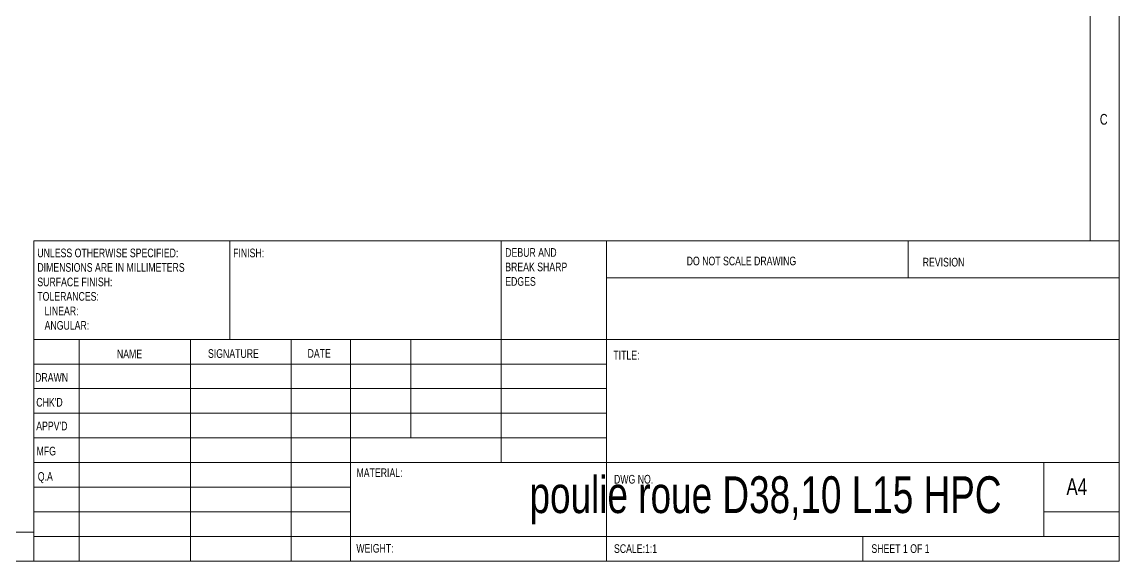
# Model space of a CAD drawing. Header units: millimetres. Extents: x 5 to 292, y 5 to 205.
# Drawn here: x 102.7 to 292, y 5 to 98 of the extents above; entities that cross this region are included whole.
import ezdxf

# ---------------------------------------------------------------- set-up
doc = ezdxf.new("R2010")
doc.units = ezdxf.units.MM
doc.styles.add('SLDTEXTSTYLE0', font='TXT', dxfattribs={"width": 0.75})

# ---------------------------------------------------------------- blocks, each defined once
blk = doc.blocks.new('SW_NOTE_0')
at = {"color": 0, "linetype": 'Continuous', "lineweight": 0, "char_height": 1.5, "attachment_point": 1, "style": 'SLDTEXTSTYLE0'}
for s, insert in [('UNLESS OTHERWISE SPECIFIED:', (0, 1.93)), ('DIMENSIONS ARE IN MILLIMETERS', (0, -0.57)), ('SURFACE FINISH:', (0, -3.07)), ('TOLERANCES:', (0, -5.57)), ('   LINEAR:', (0, -8.07)), ('   ANGULAR:', (0, -10.57))]:
    blk.add_mtext(s, dxfattribs=dict(at, insert=insert))
blk = doc.blocks.new('SW_NOTE_1')
at = {"color": 0, "linetype": 'Continuous', "lineweight": 0, "char_height": 1.5, "attachment_point": 1, "style": 'SLDTEXTSTYLE0'}
for s, insert in [('DEBUR AND ', (0, 1.93)), ('BREAK SHARP ', (0, -0.57)), ('EDGES', (0, -3.07))]:
    blk.add_mtext(s, dxfattribs=dict(at, insert=insert))

msp = doc.modelspace()

# ---------------------------------------------------------------- linework, layer by layer
at = {"color": 7, "linetype": 'Continuous', "lineweight": 0}
for p, q in [((292, 77.25), (292, 205)), ((287, 60.25), (287, 200)), ((292, 5), (292, 77.25)), ((104.8, 60.25), (292, 60.25)), ((104.8, 60.25), (104.8, 5)), ((138.6, 43.25), (138.6, 60.25)), ((185.4, 60.25), (185.4, 22)), ((203.6, 60.25), (203.6, 5)), ((255.6, 53.88), (255.6, 60.25)), ((292, 53.88), (203.6, 53.88)), ((292, 43.25), (104.8, 43.25)), ((112.6, 43.25), (112.6, 5)), ((131.79, 43.25), (131.79, 5)), ((149.2, 43.25), (149.2, 5)), ((159.4, 5), (159.4, 43.25)), ((169.8, 26.25), (169.8, 43.25)), ((203.6, 39), (104.8, 39)), ((203.6, 34.75), (104.8, 34.75)), ((203.6, 30.5), (104.8, 30.5)), ((203.6, 26.25), (104.8, 26.25)), ((159.4, 22), (104.8, 22)), ((159.4, 22), (292, 22)), ((279, 9.25), (279, 22)), ((159.4, 17.75), (104.8, 17.75)), ((159.4, 13.5), (104.8, 13.5)), ((292, 13.5), (279, 13.5)), ((10, 10), (104.8, 10)), ((104.8, 9.25), (292, 9.25)), ((247.8, 5), (247.8, 9.25)), ((5, 5), (292, 5))]:
    msp.add_line(p, q, dxfattribs=at)

# ---------------------------------------------------------------- block references
for name, p in [('SW_NOTE_0', (105.39, 56.99)), ('SW_NOTE_1', (186.11, 57.07))]:
    msp.add_blockref(name, p, dxfattribs=at)

# ---------------------------------------------------------------- texts
at = {"color": 7, "linetype": 'Continuous', "lineweight": 0, "attachment_point": 1, "style": 'SLDTEXTSTYLE0'}
for s, insert, char_height in [('C', (288.69, 82.15), 1.85), ('FINISH:', (139.17, 58.92), 1.5), ('DO NOT SCALE DRAWING', (217.41, 57.53), 1.5), ('REVISION', (258.13, 57.33), 1.5), ('NAME', (119.12, 41.5), 1.5), ('SIGNATURE', (134.83, 41.56), 1.5), ('DATE', (152.01, 41.58), 1.5), ('TITLE:', (204.76, 41.28), 1.5), ('DRAWN', (105.01, 37.43), 1.5), ("CHK'D", (105.21, 33.15), 1.5), ("APPV'D", (105.2, 29.06), 1.5), ('MFG', (105.26, 24.73), 1.5), ('MATERIAL:', (160.45, 20.99), 1.5), ('Q.A', (105.47, 20.35), 1.5), ('poulie roue D38,10 L15 HPC', (190.29, 19.63), 6.35), ('DWG NO.', (204.87, 19.87), 1.5), ('A4', (282.92, 19.3), 2.91), ('WEIGHT: ', (160.42, 7.95), 1.499), ('SCALE:1:1', (204.87, 7.9), 1.5), ('SHEET 1 OF 1', (249.28, 7.9), 1.5)]:
    msp.add_mtext(s, dxfattribs=dict(at, insert=insert, char_height=char_height))

doc.saveas('drawing.dxf')
